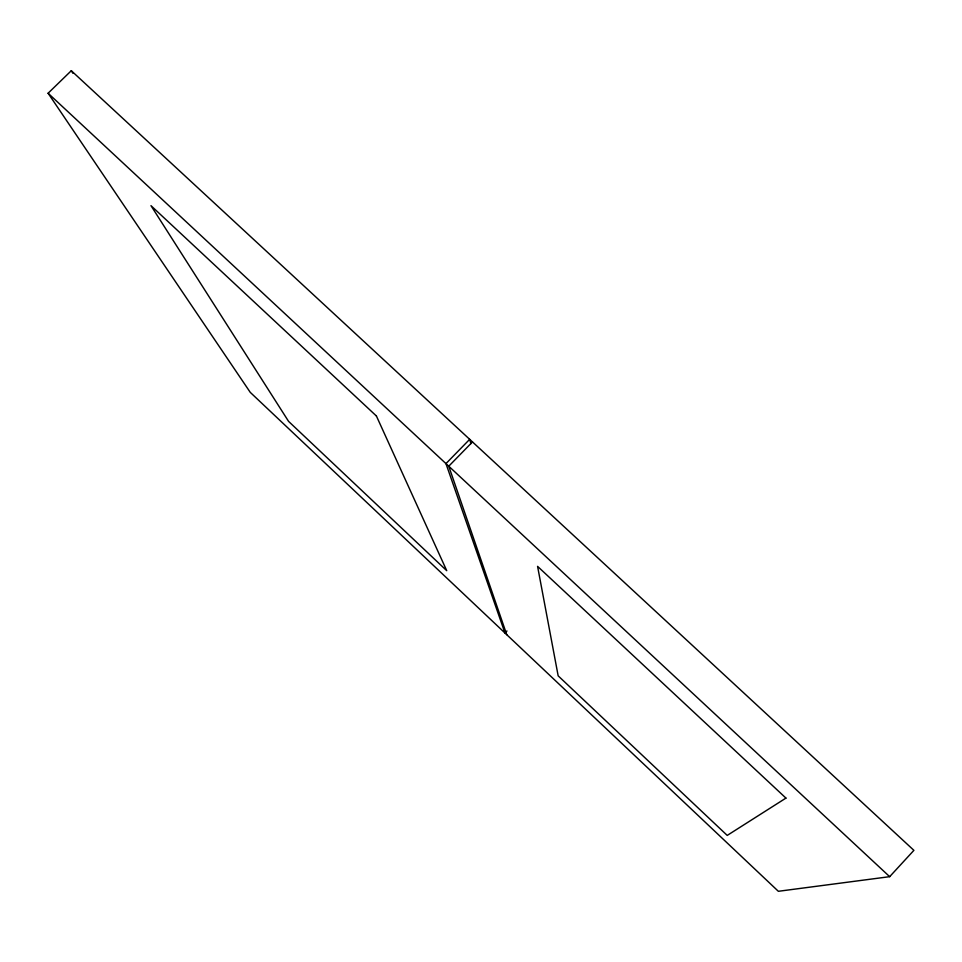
<?xml version="1.0" encoding="UTF-8"?>
<svg xmlns="http://www.w3.org/2000/svg" width="962" height="962" viewBox="0 0 962 962"><rect width="100%" height="100%" fill="white"/><g stroke="black" fill="none" stroke-linecap="round" stroke-linejoin="round"><path stroke-width="1.44" d="M889.67 876.671L913.9 850.348L71.296 70.707L48.1 93.23L250.252 392.352L778.354 891.293L889.67 876.671L48.1 93.23M506.962 630.988L504.99 633.032L445.959 463.612L469.684 439.321L470.899 443.638M472.486 441.919L448.761 466.209L506.746 634.692M71.296 70.707L72.896 73.244M785.942 798.099L727.224 835.413L558.164 675.841L537.578 566.365L785.942 798.099M376.407 415.993L150.974 205.652L288.576 421.38L446.741 570.682L376.407 415.993"/></g></svg>
